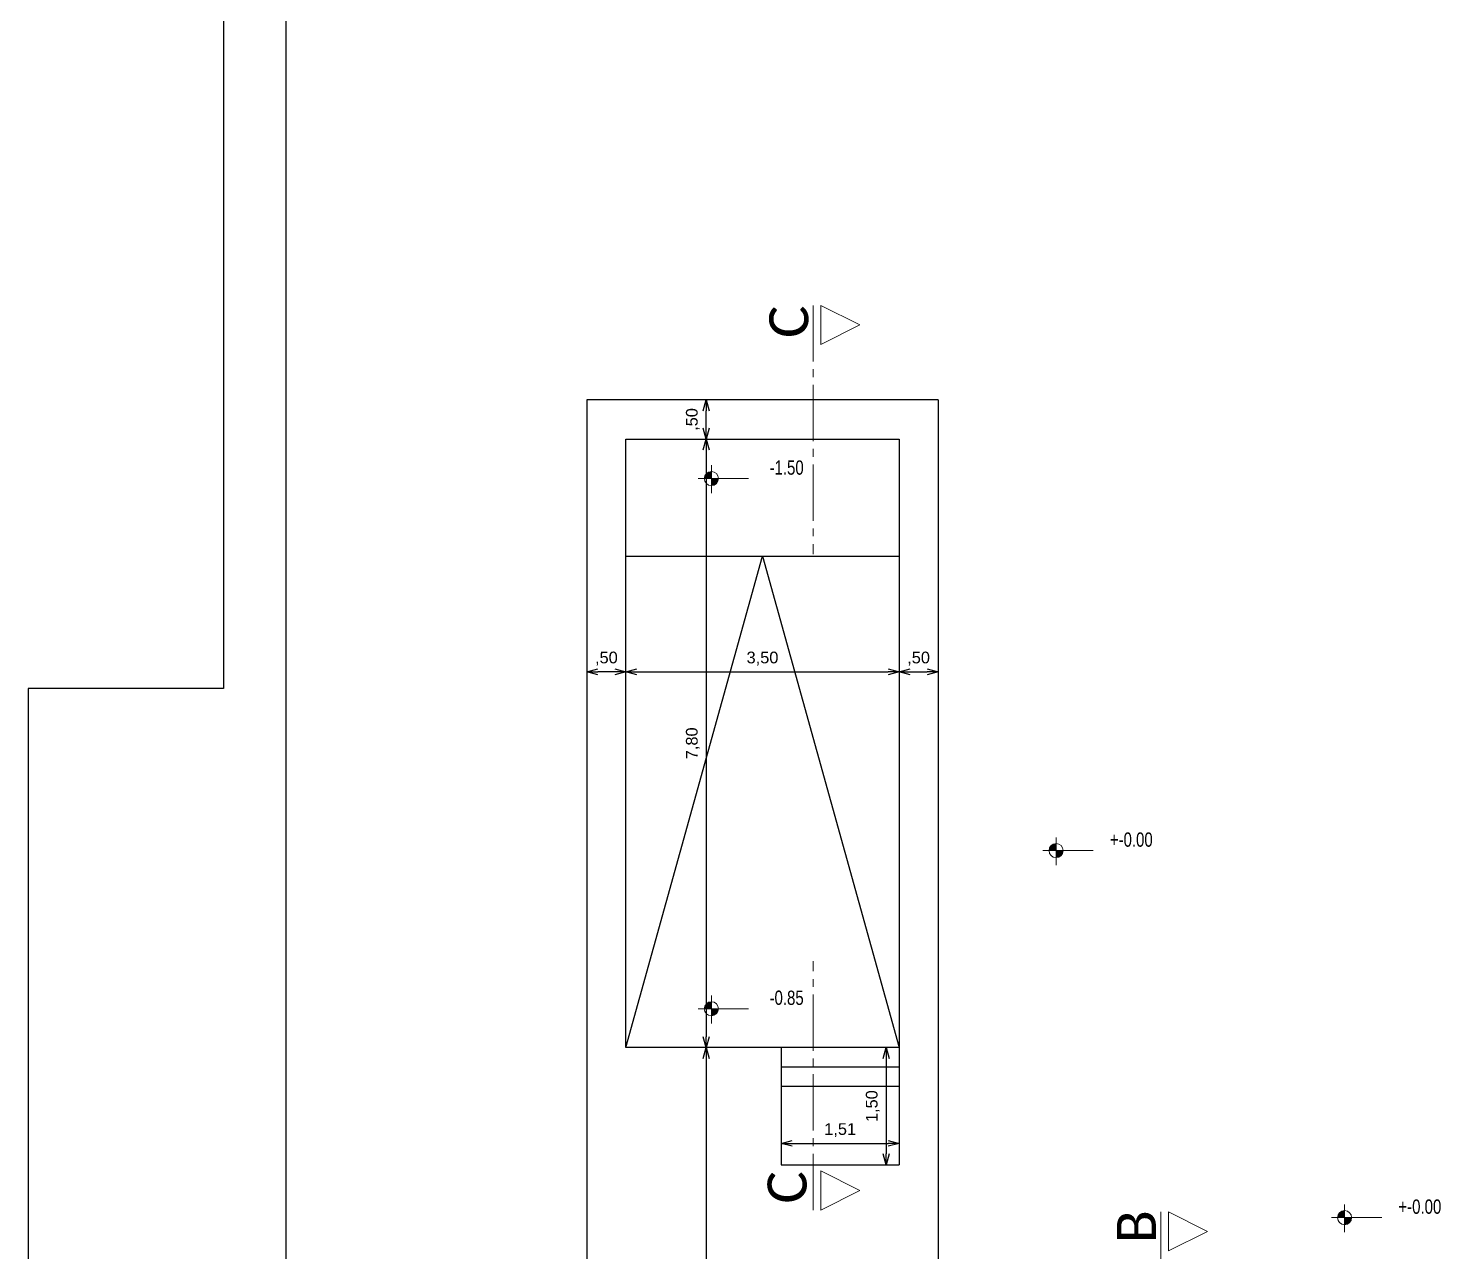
# Model space of a CAD drawing. Header units: millimetres. Extents: x 299 to 493, y -175 to -78.
# Drawn here: x 299.47 to 317.56, y -139.31 to -123.63 of the extents above; entities that cross this region are included whole.
import ezdxf

# ---------------------------------------------------------------- set-up
doc = ezdxf.new("R2010")
doc.units = ezdxf.units.MM
doc.linetypes.add('ACAD_ISO04W100', pattern=[30, 24, -3, 0, -3])
for name, color, linetype, lineweight in [('0-CARATULA', 5, 'Continuous', 25), ('0-COTAS', 11, 'Continuous', 15), ('0-EJES', 240, 'ACAD_ISO04W100', 20)]:
    doc.layers.add(name, color=color, linetype=linetype, lineweight=lineweight)
doc.layers.add('0-VISTA', color=2, linetype='Continuous')
doc.styles.add('Arial', font='arial.ttf', dxfattribs={"height": 0.15})
doc.styles.add('DESLOC', font='arial.ttf', dxfattribs={"width": 0.75})
doc.styles.get("Standard").update_dxf_attribs({"font": 'arial.ttf'})
doc.dimstyles.new('CotaNº1', dxfattribs={"dimtxt": 0.15, "dimasz": 0.14, "dimexe": 0, "dimexo": 0.5, "dimgap": 0.08, "dimtad": 1, "dimzin": 4, "dimtxsty": 'Arial', "dimblk": 'OPEN30', "dimcen": 0.3, "dimse1": 1, "dimse2": 1, "dimaunit": 1, "dimazin": 0, "dimtfac": 1, "dimtmove": 0, "dimatfit": 2, "dimfxl": 1, "dimarcsym": 0})

# ---------------------------------------------------------------- blocks, each defined once
blk = doc.blocks.new('cota de nivel')
at = {"layer": '0-COTAS'}
for p, q in [((0, 0.17), (0, -0.188)), ((-0.169, 0), (0.477, 0))]:
    blk.add_line(p, q, dxfattribs=at)
at = {"layer": '0-COTAS', "const_width": 0.0902}
for points in [[(-0.045, 0, -0.414214), (0, 0.045, -0.414214)], [(0, -0.045, 0.414214), (0.045, 0, 0.414214)]]:
    blk.add_lwpolyline(points, format="xyb", dxfattribs=at)
at = {"layer": '0-COTAS'}
blk.add_circle((0, 0), 0.0902, dxfattribs=at)
blk = doc.blocks.new('_Open30')
at = {"color": 0, "linetype": 'ByBlock', "lineweight": -2}
for p, q in [((-1, 0.27), (0, 0)), ((0, 0), (-1, -0.27)), ((0, 0), (-1, 0))]:
    blk.add_line(p, q, dxfattribs=at)
blk = doc.blocks.new('*D156')
at = {"layer": '0-COTAS', "color": 0, "lineweight": -2, "transparency": 16777216}
blk.add_line((308.151, -129.031), (308.151, -136.551), dxfattribs=at)
at = {"layer": 'Defpoints', "color": 0, "transparency": 16777216}
for p in [(307.628, -128.891), (307.628, -136.691), (308.151, -136.691)]:
    blk.add_point(p, dxfattribs=at)
at = {"layer": '0-COTAS', "color": 0, "lineweight": -2, "transparency": 16777216, "xscale": 0.14, "yscale": 0.14, "zscale": 0.14}
for p, rotation in [((308.151, -128.891), 90), ((308.151, -136.691), 270)]:
    blk.add_blockref('_Open30', p, dxfattribs=dict(at, rotation=rotation))
at = {"layer": '0-COTAS', "color": 0, "transparency": 16777216, "insert": (307.981, -132.791), "char_height": 0.15, "attachment_point": 5, "rotation": 90, "style": 'Arial'}
blk.add_mtext('7,80', dxfattribs=at)
blk = doc.blocks.new('*D157')
at = {"layer": '0-COTAS', "color": 0, "lineweight": -2, "transparency": 16777216}
blk.add_line((308.151, -128.751), (308.151, -128.531), dxfattribs=at)
at = {"layer": 'Defpoints', "color": 0, "transparency": 16777216}
for p in [(307.628, -128.391), (308.151, -128.391), (307.628, -128.891)]:
    blk.add_point(p, dxfattribs=at)
at = {"layer": '0-COTAS', "color": 0, "lineweight": -2, "transparency": 16777216, "xscale": 0.14, "yscale": 0.14, "zscale": 0.14}
for p, rotation in [((308.151, -128.391), 90), ((308.151, -128.891), 270)]:
    blk.add_blockref('_Open30', p, dxfattribs=dict(at, rotation=rotation))
at = {"layer": '0-COTAS', "color": 0, "transparency": 16777216, "insert": (307.981, -128.641), "char_height": 0.15, "attachment_point": 5, "rotation": 90, "style": 'Arial'}
blk.add_mtext(',50', dxfattribs=at)
blk = doc.blocks.new('*D268')
at = {"layer": '0-COTAS', "color": 0, "lineweight": -2, "transparency": 16777216}
blk.add_line((308.151, -136.831), (308.151, -144.031), dxfattribs=at)
at = {"layer": 'Defpoints', "color": 0, "transparency": 16777216}
for p in [(310.123, -136.691), (307.723, -144.171), (308.151, -144.171)]:
    blk.add_point(p, dxfattribs=at)
at = {"layer": '0-COTAS', "color": 0, "lineweight": -2, "transparency": 16777216, "xscale": 0.14, "yscale": 0.14, "zscale": 0.14}
for p, rotation in [((308.151, -136.691), 90), ((308.151, -144.171), 270)]:
    blk.add_blockref('_Open30', p, dxfattribs=dict(at, rotation=rotation))
at = {"layer": '0-COTAS', "color": 0, "transparency": 16777216, "insert": (307.981, -140.431), "char_height": 0.15, "attachment_point": 5, "rotation": 90, "style": 'Arial'}
blk.add_mtext('7,48', dxfattribs=at)
blk = doc.blocks.new('*D246')
at = {"layer": '0-COTAS', "color": 0, "lineweight": -2, "transparency": 16777216}
blk.add_line((307.263, -131.875), (310.483, -131.875), dxfattribs=at)
at = {"layer": 'Defpoints', "color": 0, "transparency": 16777216}
for p in [(307.123, -129.891), (310.623, -129.891), (310.623, -131.875)]:
    blk.add_point(p, dxfattribs=at)
at = {"layer": '0-COTAS', "color": 0, "lineweight": -2, "transparency": 16777216, "xscale": 0.14, "yscale": 0.14, "zscale": 0.14, "rotation": 180}
blk.add_blockref('_Open30', (307.123, -131.875), dxfattribs=at)
at = {"layer": '0-COTAS', "color": 0, "lineweight": -2, "transparency": 16777216, "xscale": 0.14, "yscale": 0.14, "zscale": 0.14}
blk.add_blockref('_Open30', (310.623, -131.875), dxfattribs=at)
at = {"layer": '0-COTAS', "color": 0, "transparency": 16777216, "insert": (308.873, -131.705), "char_height": 0.15, "attachment_point": 5, "style": 'Arial'}
blk.add_mtext('3,50', dxfattribs=at)
blk = doc.blocks.new('*D392')
at = {"layer": '0-COTAS', "color": 0, "lineweight": -2, "transparency": 16777216}
blk.add_line((310.763, -131.875), (310.983, -131.875), dxfattribs=at)
at = {"layer": 'Defpoints', "color": 0, "transparency": 16777216}
for p in [(310.623, -131.875), (311.123, -131.875), (311.123, -132.901)]:
    blk.add_point(p, dxfattribs=at)
at = {"layer": '0-COTAS', "color": 0, "lineweight": -2, "transparency": 16777216, "xscale": 0.14, "yscale": 0.14, "zscale": 0.14, "rotation": 180}
blk.add_blockref('_Open30', (310.623, -131.875), dxfattribs=at)
at = {"layer": '0-COTAS', "color": 0, "lineweight": -2, "transparency": 16777216, "xscale": 0.14, "yscale": 0.14, "zscale": 0.14}
blk.add_blockref('_Open30', (311.123, -131.875), dxfattribs=at)
at = {"layer": '0-COTAS', "color": 0, "transparency": 16777216, "insert": (310.873, -131.705), "char_height": 0.15, "attachment_point": 5, "style": 'Arial'}
blk.add_mtext(',50', dxfattribs=at)
blk = doc.blocks.new('*D393')
at = {"layer": '0-COTAS', "color": 0, "lineweight": -2, "transparency": 16777216}
blk.add_line((306.983, -131.875), (306.763, -131.875), dxfattribs=at)
at = {"layer": 'Defpoints', "color": 0, "transparency": 16777216}
for p in [(306.623, -131.875), (307.123, -131.875), (306.623, -132.029)]:
    blk.add_point(p, dxfattribs=at)
at = {"layer": '0-COTAS', "color": 0, "lineweight": -2, "transparency": 16777216, "xscale": 0.14, "yscale": 0.14, "zscale": 0.14, "rotation": 180}
blk.add_blockref('_Open30', (306.623, -131.875), dxfattribs=at)
at = {"layer": '0-COTAS', "color": 0, "lineweight": -2, "transparency": 16777216, "xscale": 0.14, "yscale": 0.14, "zscale": 0.14}
blk.add_blockref('_Open30', (307.123, -131.875), dxfattribs=at)
at = {"layer": '0-COTAS', "color": 0, "transparency": 16777216, "insert": (306.873, -131.705), "char_height": 0.15, "attachment_point": 5, "style": 'Arial'}
blk.add_mtext(',50', dxfattribs=at)
blk = doc.blocks.new('*D396')
at = {"layer": '0-COTAS', "color": 0, "lineweight": -2, "transparency": 16777216}
blk.add_line((309.253, -137.918), (310.483, -137.918), dxfattribs=at)
at = {"layer": 'Defpoints', "color": 0, "transparency": 16777216}
for p in [(310.623, -137.918), (309.113, -138.191), (310.623, -138.191)]:
    blk.add_point(p, dxfattribs=at)
at = {"layer": '0-COTAS', "color": 0, "lineweight": -2, "transparency": 16777216, "xscale": 0.14, "yscale": 0.14, "zscale": 0.14, "rotation": 180}
blk.add_blockref('_Open30', (309.113, -137.918), dxfattribs=at)
at = {"layer": '0-COTAS', "color": 0, "lineweight": -2, "transparency": 16777216, "xscale": 0.14, "yscale": 0.14, "zscale": 0.14}
blk.add_blockref('_Open30', (310.623, -137.918), dxfattribs=at)
at = {"layer": '0-COTAS', "color": 0, "transparency": 16777216, "insert": (309.868, -137.748), "char_height": 0.15, "attachment_point": 5, "style": 'Arial'}
blk.add_mtext('1,51', dxfattribs=at)
blk = doc.blocks.new('*D397')
at = {"layer": '0-COTAS', "color": 0, "lineweight": -2, "transparency": 16777216}
blk.add_line((310.456, -136.831), (310.456, -138.051), dxfattribs=at)
at = {"layer": 'Defpoints', "color": 0, "transparency": 16777216}
for p in [(310.623, -136.691), (310.456, -138.191), (310.623, -138.191)]:
    blk.add_point(p, dxfattribs=at)
at = {"layer": '0-COTAS', "color": 0, "lineweight": -2, "transparency": 16777216, "xscale": 0.14, "yscale": 0.14, "zscale": 0.14}
for p, rotation in [((310.456, -136.691), 90), ((310.456, -138.191), 270)]:
    blk.add_blockref('_Open30', p, dxfattribs=dict(at, rotation=rotation))
at = {"layer": '0-COTAS', "color": 0, "transparency": 16777216, "insert": (310.286, -137.441), "char_height": 0.15, "attachment_point": 5, "rotation": 90, "style": 'Arial'}
blk.add_mtext('1,50', dxfattribs=at)

msp = doc.modelspace()

# ---------------------------------------------------------------- linework, layer by layer
at = {"layer": '0-CARATULA'}
for p, q in [((301.966, -97.488, 0.041), (301.966, -132.089, 0.041)), ((302.766, -98.288, 0.041), (302.766, -162.089, 0.041)), ((299.466, -132.089, 0.041), (299.466, -162.889, 0.041)), ((301.966, -132.089, 0.041), (299.466, -132.089, 0.041))]:
    msp.add_line(p, q, dxfattribs=at)
at = {"layer": '0-COTAS', "linetype": 'Continuous', "elevation": 0.041, "flags": 128}
for points in [[(310.122, -127.428), (309.622, -127.178), (309.622, -127.678), (310.122, -127.428)], [(310.122, -138.522), (309.622, -138.772), (309.622, -138.272), (310.122, -138.522)], [(314.576, -139.047), (314.076, -138.797), (314.076, -139.297), (314.576, -139.047)]]:
    msp.add_lwpolyline(points, dxfattribs=at)
at = {"layer": '0-EJES', "ltscale": 0.03}
for p, q in [((309.522, -127.178, 0.041), (309.522, -130.366, 0.041)), ((309.522, -138.772, 0.041), (309.522, -135.585, 0.041)), ((313.976, -138.797, 0.041), (313.976, -141.985, 0.041))]:
    msp.add_line(p, q, dxfattribs=at)
at = {"layer": '0-VISTA'}
for p, q in [((307.123, -128.891, 0.041), (310.623, -128.891, 0.041)), ((307.123, -136.691, 0.041), (307.123, -128.891, 0.041)), ((310.623, -128.891, 0.041), (310.623, -136.691, 0.041)), ((307.123, -136.691, 0.041), (308.873, -130.391, 0.041)), ((307.123, -130.391, 0.041), (310.623, -130.391, 0.041)), ((308.873, -130.391, 0.041), (310.623, -136.691, 0.041)), ((310.623, -136.691, 0.041), (307.123, -136.691, 0.041)), ((309.113, -136.691, 0.041), (309.113, -138.191, 0.041)), ((310.623, -136.691, 0.041), (310.623, -138.191, 0.041)), ((310.623, -136.941, 0.041), (309.113, -136.941, 0.041)), ((310.623, -137.191, 0.041), (309.113, -137.191, 0.041)), ((309.113, -138.191, 0.041), (310.623, -138.191, 0.041))]:
    msp.add_line(p, q, dxfattribs=at)
at = {"layer": '0-VISTA', "elevation": 0.041}
for points in [[(311.123, -128.391), (306.623, -128.391), (306.623, -144.171), (307.123, -144.171)], [(311.123, -128.391), (311.123, -140.021), (312.723, -140.021), (312.723, -140.021)]]:
    msp.add_lwpolyline(points, dxfattribs=at)

# ---------------------------------------------------------------- block references
at = {"layer": '0-COTAS'}
for p in [(308.218, -129.398, 0.041), (312.634, -134.166, 0.041), (308.218, -136.193, 0.041), (316.331, -138.87, 0.041)]:
    msp.add_blockref('cota de nivel', p, dxfattribs=at)

# ---------------------------------------------------------------- texts
at = {"layer": '0-COTAS', "char_height": 0.5, "attachment_point": 1, "rotation": 90}
for s, insert in [('\\pi0.72964;{\\fCalibri|b0|i0|c0|p34;C}', (308.96, -128.326, 0.041)), ('\\pi0.72964;{\\fCalibri|b0|i0|c0|p34;C}', (308.938, -139.419, 0.041)), ('\\pi0.74618;{\\fCalibri|b0|i0|c0|p34;B}', (313.414, -139.944, 0.041))]:
    msp.add_mtext_dynamic_manual_height_columns(s, width=1.82043, gutter_width=1, heights=[0], dxfattribs=dict(at, insert=insert))
at = {"layer": '0-COTAS', "char_height": 0.1832, "width": 1.65123, "attachment_point": 5, "line_spacing_factor": 0.7, "style": 'DESLOC'}
for s, insert in [('-1.50', (309.182, -129.258, 0.041)), ('+-0.00', (313.598, -134.026, 0.041)), ('-0.85', (309.182, -136.053, 0.041)), ('+-0.00', (317.295, -138.73, 0.041))]:
    msp.add_mtext(s, dxfattribs=dict(at, insert=insert))

# ---------------------------------------------------------------- dimensions: what is measured, and where the dimension line sits
at = {"layer": '0-COTAS'}
for base, p1, p2, picture, middle in [((308.151, -128.391, 0.041), (307.628, -128.891, 0.041), (307.628, -128.391, 0.041), '*D157', (307.981, -128.641, 0.041)), ((308.151, -136.691, 0.041), (307.628, -128.891, 0.041), (307.628, -136.691, 0.041), '*D156', (307.981, -132.791, 0.041)), ((308.151, -144.171, 0.041), (310.123, -136.691, 0.041), (307.723, -144.171, 0.041), '*D268', (307.981, -140.431, 0.041)), ((310.456, -138.191, 0.041), (310.623, -136.691, 0.041), (310.623, -138.191, 0.041), '*D397', (310.286, -137.441, 0.041))]:
    dim = msp.add_linear_dim(base=base, p1=p1, p2=p2, angle=90, dimstyle='CotaNº1', dxfattribs=at)
    dim.commit()
    dim.dimension.update_dxf_attribs({"geometry": picture, "text_midpoint": middle})
for base, p1, p2, picture, middle in [((310.623, -131.875, 0.041), (307.123, -129.891, 0.041), (310.623, -129.891, 0.041), '*D246', (308.873, -131.705, 0.041)), ((306.623, -131.875, 0.041), (307.123, -131.875, 0.041), (306.623, -132.029, 0.041), '*D393', (306.873, -131.705, 0.041)), ((311.123, -131.875, 0.041), (310.623, -131.875, 0.041), (311.123, -132.901, 0.041), '*D392', (310.873, -131.705, 0.041)), ((310.623, -137.918, 0.041), (309.113, -138.191, 0.041), (310.623, -138.191, 0.041), '*D396', (309.868, -137.748, 0.041))]:
    dim = msp.add_linear_dim(base=base, p1=p1, p2=p2, dimstyle='CotaNº1', dxfattribs=at)
    dim.commit()
    dim.dimension.update_dxf_attribs({"geometry": picture, "text_midpoint": middle})

doc.saveas('drawing.dxf')
